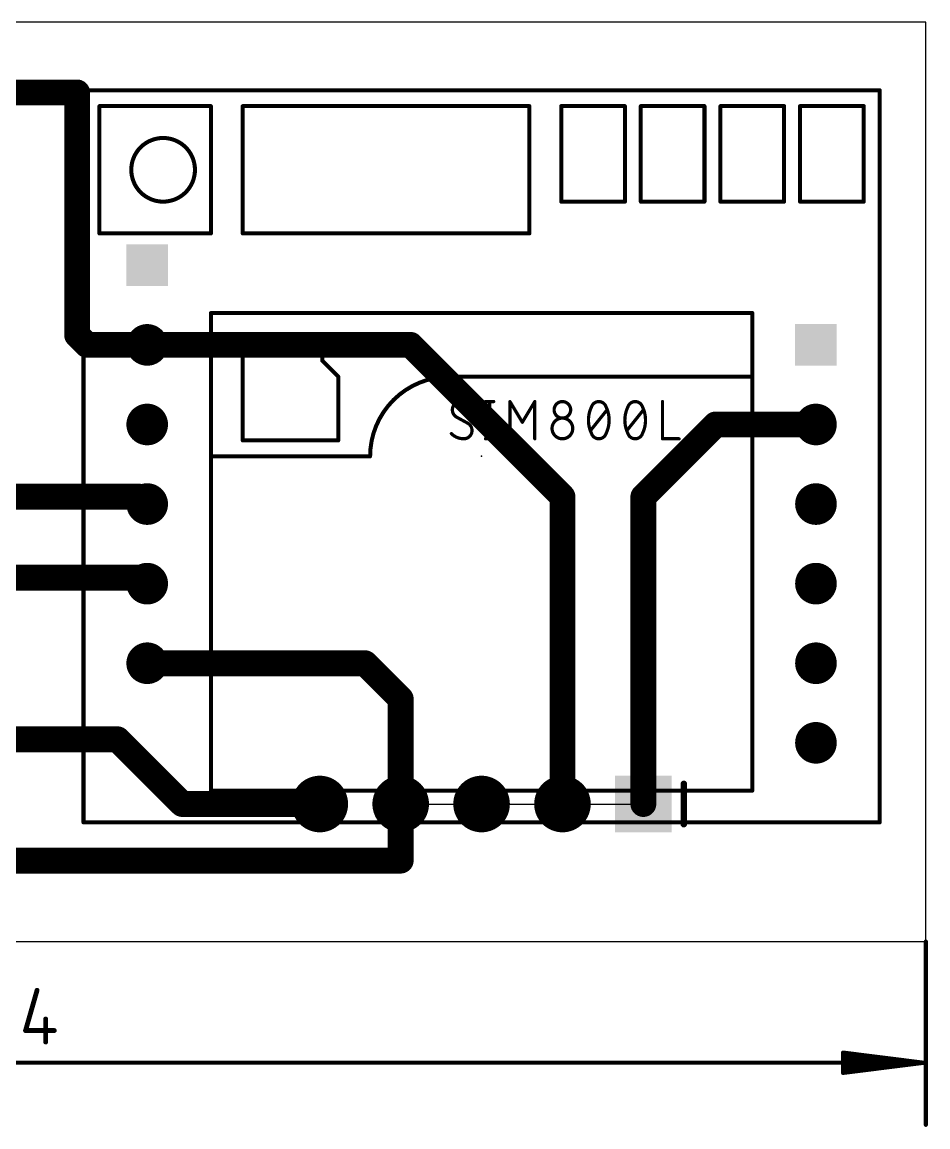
# Model space of a CAD drawing. Extents: x 37 to 104.2, y 46.2 to 81.
# Drawn here: x 75.74 to 104.19, y 46.25 to 80.95 of the extents above; entities that cross this region are included whole.
import ezdxf

# ---------------------------------------------------------------- set-up
doc = ezdxf.new("R2010")
doc.units = 0
for name, color, linetype in [('1', 12, 'CONTINUOUS'), ('17', 110, 'CONTINUOUS'), ('19', 53, 'CONTINUOUS'), ('20', 31, 'CONTINUOUS'), ('21', 253, 'CONTINUOUS'), ('23', 53, 'CONTINUOUS'), ('51', 253, 'CONTINUOUS')]:
    doc.layers.add(name, color=color, linetype=linetype)

# ---------------------------------------------------------------- blocks, each defined once
blk = doc.blocks.new('RECT')
blk.add_solid([(-0.5, -0.5), (0.5, -0.5), (-0.5, 0.5), (0.5, 0.5)])
blk = doc.blocks.new('SQUAREP')
blk.add_solid([(-0.5, -0.5), (0.5, -0.5), (-0.5, 0.5), (0.5, 0.5)])
blk = doc.blocks.new('ROUNDP')
at = {"const_width": 0.5}
blk.add_lwpolyline([(0, -0.25, 1), (0, 0.25, 1), (0, -0.25)], format="xyb", dxfattribs=at)

msp = doc.modelspace()

# ---------------------------------------------------------------- linework, layer by layer
at = {"layer": '1'}
for points, const_width in [([(77.47, 78.74), (45.72, 78.74)], 0.8128), ([(77.47, 71.12), (77.47, 78.74)], 0.8128), ([(77.78, 70.81), (77.47, 71.12)], 0.8128), ([(79.67, 70.81), (77.78, 70.81)], 0.8128), ([(87.94, 70.81), (79.67, 70.81)], 0.8128), ([(92.71, 66.04), (87.94, 70.81)], 0.8128), ([(95.25, 66.04), (97.52, 68.31)], 0.8128), ([(97.52, 68.31), (100.67, 68.31)], 0.8128), ([(74.21, 66.04), (79.44, 66.04)], 0.8128), ([(79.44, 66.04), (79.67, 65.81)], 0.8128), ([(92.71, 56.388), (92.71, 66.04)], 0.8128), ([(95.25, 56.388), (95.25, 66.04)], 0.8128), ([(74.21, 63.5), (79.48, 63.5)], 0.8128), ([(79.48, 63.5), (79.67, 63.31)], 0.8128), ([(79.67, 60.81), (86.51, 60.81)], 0.8128), ([(86.51, 60.81), (87.63, 59.69)], 0.8128), ([(87.63, 59.69), (87.63, 56.388)], 0.8128), ([(74.21, 58.42), (78.74, 58.42)], 0.8128), ([(78.74, 58.42), (80.772, 56.388)], 0.8128), ([(80.772, 56.388), (85.09, 56.388)], 0.8128), ([(87.63, 56.388), (87.63, 54.61)], 0.8128), ([(87.63, 54.61), (55.88, 54.61)], 0.8128), ([(104.12, 52.07), (104.12, 46.31)], 0.13), ([(76.2111, 50.5363), (75.8498, 49.2719)], 0.1524), ([(76.482, 49.6332), (76.482, 48.9107)], 0.1524), ([(75.8498, 49.2719), (76.7529, 49.2719)], 0.1524), ([(104.055, 48.26), (101.52, 48.5792)], 0.13), ([(101.52, 48.5792), (101.52, 47.9408)], 0.13), ([(43.245, 48.26), (104.055, 48.26)], 0.13), ([(104.055, 48.26), (101.52, 48.52)], 0.13), ([(104.055, 48.26), (101.52, 48.39)], 0.13), ([(101.52, 47.9408), (104.055, 48.26)], 0.13), ([(101.52, 48.13), (104.055, 48.26)], 0.13), ([(101.52, 48), (104.055, 48.26)], 0.13)]:
    msp.add_lwpolyline(points, dxfattribs=dict(at, const_width=const_width))
for points, const_width in [([(77.6732, 78.74, 1), (77.2668, 78.74)], 0.4064), ([(77.47, 78.5368, 1), (77.47, 78.9432)], 0.4064), ([(77.6137, 71.2637, 1), (77.3263, 70.9763)], 0.4064), ([(77.2668, 71.12, 1), (77.6732, 71.12)], 0.4064), ([(77.78, 71.0132, 1), (77.78, 70.6068)], 0.4064), ([(77.6363, 70.6663, 1), (77.9237, 70.9537)], 0.4064), ([(79.67, 71.0132, 1), (79.67, 70.6068)], 0.4064), ([(79.67, 70.6068, 1), (79.67, 71.0132)], 0.4064), ([(88.0837, 70.9537, 1), (87.7963, 70.6663)], 0.4064), ([(87.94, 70.6068, 1), (87.94, 71.0132)], 0.4064), ([(97.52, 68.5132, 1), (97.52, 68.1068)], 0.4064), ([(97.6637, 68.1663, 1), (97.3763, 68.4537)], 0.4064), ([(100.67, 68.1068, 1), (100.67, 68.5132)], 0.4064), ([(79.5837, 66.1837, 1), (79.2963, 65.8963)], 0.4064), ([(79.44, 65.8368, 1), (79.44, 66.2432)], 0.4064), ([(92.9132, 66.04, 1), (92.5068, 66.04)], 0.4064), ([(92.5663, 65.8963, 1), (92.8537, 66.1837)], 0.4064), ([(95.4532, 66.04, 1), (95.0468, 66.04)], 0.4064), ([(95.1063, 66.1837, 1), (95.3937, 65.8963)], 0.4064), ([(79.5263, 65.6663, 1), (79.8137, 65.9537)], 0.4064), ([(79.6237, 63.6437, 1), (79.3363, 63.3563)], 0.4064), ([(79.48, 63.2968, 1), (79.48, 63.7032)], 0.4064), ([(79.5263, 63.1663, 1), (79.8137, 63.4537)], 0.4064), ([(79.67, 61.0132, 1), (79.67, 60.6068)], 0.4064), ([(86.6537, 60.9537, 1), (86.3663, 60.6663)], 0.4064), ([(86.51, 60.6068, 1), (86.51, 61.0132)], 0.4064), ([(87.8332, 59.69, 1), (87.4268, 59.69)], 0.4064), ([(87.4863, 59.5463, 1), (87.7737, 59.8337)], 0.4064), ([(78.8837, 58.5637, 1), (78.5963, 58.2763)], 0.4064), ([(78.74, 58.2168, 1), (78.74, 58.6232)], 0.4064), ([(80.772, 56.5912, 1), (80.772, 56.1848)], 0.4064), ([(80.6283, 56.2443, 1), (80.9157, 56.5317)], 0.4064), ([(85.09, 56.1848, 1), (85.09, 56.5912)], 0.4064), ([(87.8332, 56.388, 1), (87.4268, 56.388)], 0.4064), ([(87.4268, 56.388, 1), (87.8332, 56.388)], 0.4064), ([(92.5068, 56.388, 1), (92.9132, 56.388)], 0.4064), ([(95.0468, 56.388, 1), (95.4532, 56.388)], 0.4064), ([(87.63, 54.4068, 1), (87.63, 54.8132)], 0.4064), ([(87.4268, 54.61, 1), (87.8332, 54.61)], 0.4064), ([(104.1525, 52.07, 1), (104.0875, 52.07)], 0.065), ([(76.2477, 50.5258, 1), (76.1744, 50.5468)], 0.0762), ([(76.5201, 49.6332, 1), (76.4439, 49.6332)], 0.0762), ([(75.8498, 49.31, 1), (75.8498, 49.2338)], 0.0762), ([(75.8132, 49.2824, 1), (75.8864, 49.2615)], 0.0762), ([(76.7529, 49.2338, 1), (76.7529, 49.31)], 0.0762), ([(76.4439, 48.9107, 1), (76.5201, 48.9107)], 0.0762), ([(101.5241, 48.6115, 1), (101.5159, 48.547)], 0.065), ([(101.5525, 48.5792, 1), (101.4875, 48.5792)], 0.065), ([(101.5233, 48.5523, 1), (101.5167, 48.4877)], 0.065), ([(101.5217, 48.4225, 1), (101.5183, 48.3575)], 0.065), ([(104.0591, 48.2278, 1), (104.0509, 48.2922)], 0.065), ([(104.0509, 48.2278, 1), (104.0591, 48.2922)], 0.065), ([(104.0583, 48.2277, 1), (104.0517, 48.2923)], 0.065), ([(104.0517, 48.2277, 1), (104.0583, 48.2923)], 0.065), ([(104.0533, 48.2275, 1), (104.0567, 48.2925)], 0.065), ([(104.0567, 48.2275, 1), (104.0533, 48.2925)], 0.065), ([(104.055, 48.2275, 1), (104.055, 48.2925)], 0.065), ([(101.5183, 48.1625, 1), (101.5217, 48.0975)], 0.065), ([(101.5167, 48.0323, 1), (101.5233, 47.9677)], 0.065), ([(101.5159, 47.973, 1), (101.5241, 47.9085)], 0.065), ([(101.4875, 47.9408, 1), (101.5525, 47.9408)], 0.065), ([(104.0875, 46.31, 1), (104.1525, 46.31)], 0.065)]:
    msp.add_lwpolyline(points, format="xyb", dxfattribs=dict(at, const_width=const_width))
at = {"layer": '19'}
msp.add_line((87.63, 56.388), (95.25, 56.388), dxfattribs=at)
at = {"layer": '20'}
for p, q in [((104.12, 80.95), (43.18, 80.95)), ((104.12, 52.07), (104.12, 80.95)), ((43.18, 52.07), (104.12, 52.07))]:
    msp.add_line(p, q, dxfattribs=at)
at = {"layer": '21'}
for points, const_width in [([(77.67, 78.8418, 1), (77.67, 78.7782)], 0.0635), ([(77.7018, 78.81, 1), (77.6382, 78.81)], 0.0635), ([(102.7018, 78.81, 1), (102.6382, 78.81)], 0.0635), ([(102.67, 78.7782, 1), (102.67, 78.8418)], 0.0635), ([(78.17, 78.3418, 1), (78.17, 78.2782)], 0.0635), ([(78.2018, 78.31, 1), (78.1382, 78.31)], 0.0635), ([(81.7018, 78.31, 1), (81.6382, 78.31)], 0.0635), ([(81.67, 78.2782, 1), (81.67, 78.3418)], 0.0635), ([(82.67, 78.3418, 1), (82.67, 78.2782)], 0.0635), ([(82.7018, 78.31, 1), (82.6382, 78.31)], 0.0635), ([(91.7018, 78.31, 1), (91.6382, 78.31)], 0.0635), ([(91.67, 78.2782, 1), (91.67, 78.3418)], 0.0635), ([(92.7018, 78.31, 1), (92.6382, 78.31)], 0.0635), ([(92.67, 78.3418, 1), (92.67, 78.2782)], 0.0635), ([(94.7018, 78.31, 1), (94.6382, 78.31)], 0.0635), ([(94.67, 78.2782, 1), (94.67, 78.3418)], 0.0635), ([(95.2018, 78.31, 1), (95.1382, 78.31)], 0.0635), ([(95.17, 78.3418, 1), (95.17, 78.2782)], 0.0635), ([(97.2018, 78.31, 1), (97.1382, 78.31)], 0.0635), ([(97.17, 78.2782, 1), (97.17, 78.3418)], 0.0635), ([(97.7018, 78.31, 1), (97.6382, 78.31)], 0.0635), ([(97.67, 78.3418, 1), (97.67, 78.2782)], 0.0635), ([(99.7018, 78.31, 1), (99.6382, 78.31)], 0.0635), ([(99.67, 78.2782, 1), (99.67, 78.3418)], 0.0635), ([(100.17, 78.3418, 1), (100.17, 78.2782)], 0.0635), ([(100.2018, 78.31, 1), (100.1382, 78.31)], 0.0635), ([(102.2018, 78.31, 1), (102.1382, 78.31)], 0.0635), ([(102.17, 78.2782, 1), (102.17, 78.3418)], 0.0635), ([(80.17, 75.31, 1), (80.17, 77.31, 1), (80.17, 75.31)], 0.127), ([(92.67, 75.3418, 1), (92.67, 75.2782)], 0.0635), ([(92.6382, 75.31, 1), (92.7018, 75.31)], 0.0635), ([(94.6382, 75.31, 1), (94.7018, 75.31)], 0.0635), ([(94.67, 75.2782, 1), (94.67, 75.3418)], 0.0635), ([(95.17, 75.3418, 1), (95.17, 75.2782)], 0.0635), ([(95.1382, 75.31, 1), (95.2018, 75.31)], 0.0635), ([(97.1382, 75.31, 1), (97.2018, 75.31)], 0.0635), ([(97.17, 75.2782, 1), (97.17, 75.3418)], 0.0635), ([(97.67, 75.3418, 1), (97.67, 75.2782)], 0.0635), ([(97.6382, 75.31, 1), (97.7018, 75.31)], 0.0635), ([(99.6382, 75.31, 1), (99.7018, 75.31)], 0.0635), ([(99.67, 75.2782, 1), (99.67, 75.3418)], 0.0635), ([(100.17, 75.3418, 1), (100.17, 75.2782)], 0.0635), ([(100.1382, 75.31, 1), (100.2018, 75.31)], 0.0635), ([(102.1382, 75.31, 1), (102.2018, 75.31)], 0.0635), ([(102.17, 75.2782, 1), (102.17, 75.3418)], 0.0635), ([(78.17, 74.3418, 1), (78.17, 74.2782)], 0.0635), ([(78.1382, 74.31, 1), (78.2018, 74.31)], 0.0635), ([(81.6382, 74.31, 1), (81.7018, 74.31)], 0.0635), ([(81.67, 74.2782, 1), (81.67, 74.3418)], 0.0635), ([(82.67, 74.3418, 1), (82.67, 74.2782)], 0.0635), ([(82.6382, 74.31, 1), (82.7018, 74.31)], 0.0635), ([(91.6382, 74.31, 1), (91.7018, 74.31)], 0.0635), ([(91.67, 74.2782, 1), (91.67, 74.3418)], 0.0635), ([(81.67, 71.8418, 1), (81.67, 71.7782)], 0.0635), ([(81.7018, 71.81, 1), (81.6382, 71.81)], 0.0635), ([(98.7018, 71.81, 1), (98.6382, 71.81)], 0.0635), ([(98.67, 71.7782, 1), (98.67, 71.8418)], 0.0635), ([(82.7018, 70.81, 1), (82.6382, 70.81)], 0.0635), ([(82.67, 70.8418, 1), (82.67, 70.7782)], 0.0635), ([(85.2018, 70.81, 1), (85.1382, 70.81)], 0.0635), ([(85.17, 70.7782, 1), (85.17, 70.8418)], 0.0635), ([(85.1925, 70.3325, 1), (85.1475, 70.2875)], 0.0635), ([(85.1382, 70.31, 1), (85.2018, 70.31)], 0.0635), ([(85.7018, 69.81, 1), (85.6382, 69.81)], 0.0635), ([(85.6475, 69.7875, 1), (85.6925, 69.8325)], 0.0635), ([(89.17, 69.81, 0.4142), (86.67, 67.31)], 0.127), ([(89.17, 69.8418, 1), (89.17, 69.7782)], 0.0635), ([(89.17, 69.7782, 1), (89.17, 69.8418)], 0.0635), ([(98.7018, 69.81, 1), (98.6382, 69.81)], 0.0635), ([(98.6382, 69.81, 1), (98.7018, 69.81)], 0.0635), ([(98.67, 69.7782, 1), (98.67, 69.8418)], 0.0635), ([(89.5129, 69.0292, 0.4142), (89.2533, 68.7696)], 0.1016), ([(89.805, 68.9318, 0.1623), (89.5129, 69.0292)], 0.1016), ([(89.5129, 69.0546, 1), (89.5129, 69.0038)], 0.0508), ([(89.5129, 69.0038, 1), (89.5129, 69.0546)], 0.0508), ([(90.2918, 69.0546, 1), (90.2918, 69.0038)], 0.0508), ([(90.4471, 69.0292, 1), (90.3963, 69.0292)], 0.0508), ([(90.5515, 69.0038, 1), (90.5515, 69.0546)], 0.0508), ([(91.0863, 69.0292, 1), (91.0355, 69.0292)], 0.0508), ([(91.0827, 69.0423, 1), (91.0391, 69.0161)], 0.0508), ([(91.8652, 69.0292, 1), (91.8144, 69.0292)], 0.0508), ([(91.8616, 69.0161, 1), (91.818, 69.0423)], 0.0508), ([(92.9673, 68.7696, 1), (92.448, 68.7696)], 0.1016), ([(93.8506, 69.0292, 0.3205), (93.6235, 68.8669)], 0.1016), ([(94.0778, 68.8669, 0.3205), (93.8506, 69.0292)], 0.1016), ([(93.8506, 69.0546, 1), (93.8506, 69.0038)], 0.0508), ([(93.8506, 69.0038, 1), (93.8506, 69.0546)], 0.0508), ([(94.9936, 69.0292, 0.3205), (94.7665, 68.8669)], 0.1016), ([(95.2208, 68.8669, 0.3205), (94.9936, 69.0292)], 0.1016), ([(94.9936, 69.0546, 1), (94.9936, 69.0038)], 0.0508), ([(94.9936, 69.0038, 1), (94.9936, 69.0546)], 0.0508), ([(95.8778, 69.0292, 1), (95.827, 69.0292)], 0.0508), ([(89.2533, 68.7696, 0.2656), (89.3831, 68.5424)], 0.1016), ([(89.2787, 68.7696, 1), (89.2279, 68.7696)], 0.0508), ([(89.2279, 68.7696, 1), (89.2787, 68.7696)], 0.0508), ([(89.7898, 68.9115, 1), (89.8202, 68.9522)], 0.0508), ([(92.448, 68.7696, 1), (92.9673, 68.7696)], 0.1016), ([(92.4734, 68.7696, 1), (92.4226, 68.7696)], 0.0508), ([(92.4226, 68.7696, 1), (92.4734, 68.7696)], 0.0508), ([(92.9927, 68.7696, 1), (92.9419, 68.7696)], 0.0508), ([(92.9419, 68.7696, 1), (92.9927, 68.7696)], 0.0508), ([(93.6235, 68.8669, 0.1139), (93.5261, 68.445)], 0.1016), ([(93.5994, 68.8752, 1), (93.6475, 68.8587)], 0.0508), ([(93.6463, 68.8558, 1), (93.6006, 68.8781)], 0.0508), ([(94.1007, 68.8781, 1), (94.055, 68.8558)], 0.0508), ([(94.1752, 68.445, 0.1139), (94.0778, 68.8669)], 0.1016), ([(94.0538, 68.8587, 1), (94.1019, 68.8752)], 0.0508), ([(94.1301, 68.7537, 1), (94.0905, 68.7854)], 0.0508), ([(94.7665, 68.8669, 0.1139), (94.6691, 68.445)], 0.1016), ([(94.7424, 68.8752, 1), (94.7905, 68.8587)], 0.0508), ([(94.7893, 68.8558, 1), (94.7436, 68.8781)], 0.0508), ([(95.2437, 68.8781, 1), (95.198, 68.8558)], 0.0508), ([(95.3182, 68.445, 0.1139), (95.2208, 68.8669)], 0.1016), ([(95.1968, 68.8587, 1), (95.2449, 68.8752)], 0.0508), ([(95.2731, 68.7537, 1), (95.2335, 68.7854)], 0.0508), ([(89.3952, 68.5647, 1), (89.3709, 68.5201)], 0.0508), ([(89.3702, 68.5205, 1), (89.396, 68.5642)], 0.0508), ([(89.8699, 68.1204, 0.2656), (89.7401, 68.3476)], 0.1016), ([(89.753, 68.3695, 1), (89.7272, 68.3257)], 0.0508), ([(89.7279, 68.3253, 1), (89.7523, 68.3699)], 0.0508), ([(91.4286, 68.3932, 1), (91.4721, 68.367)], 0.0508), ([(91.4286, 68.367, 1), (91.4721, 68.3932)], 0.0508), ([(93.0322, 68.1854, 1), (92.3831, 68.1854)], 0.1016), ([(93.5261, 68.445, 0.1139), (93.6235, 68.0231)], 0.1016), ([(93.5515, 68.445, 1), (93.5007, 68.445)], 0.0508), ([(93.5007, 68.445, 1), (93.5515, 68.445)], 0.0508), ([(94.0778, 68.0231, 0.1139), (94.1752, 68.445)], 0.1016), ([(94.2006, 68.445, 1), (94.1498, 68.445)], 0.0508), ([(94.1498, 68.445, 1), (94.2006, 68.445)], 0.0508), ([(94.6691, 68.445, 0.1139), (94.7665, 68.0231)], 0.1016), ([(94.6945, 68.445, 1), (94.6437, 68.445)], 0.0508), ([(94.6437, 68.445, 1), (94.6945, 68.445)], 0.0508), ([(95.2208, 68.0231, 0.1139), (95.3182, 68.445)], 0.1016), ([(95.3436, 68.445, 1), (95.2928, 68.445)], 0.0508), ([(95.2928, 68.445, 1), (95.3436, 68.445)], 0.0508), ([(89.2208, 68.0231, 0.2), (89.6103, 67.8608)], 0.1016), ([(89.2388, 68.041, 1), (89.2028, 68.0052)], 0.0508), ([(89.6103, 67.8608, 0.4142), (89.8699, 68.1204)], 0.1016), ([(89.8953, 68.1204, 1), (89.8445, 68.1204)], 0.0508), ([(89.8445, 68.1204, 1), (89.8953, 68.1204)], 0.0508), ([(92.3831, 68.1854, 1), (93.0322, 68.1854)], 0.1016), ([(92.4085, 68.1854, 1), (92.3577, 68.1854)], 0.0508), ([(92.3577, 68.1854, 1), (92.4085, 68.1854)], 0.0508), ([(93.0576, 68.1854, 1), (93.0068, 68.1854)], 0.0508), ([(93.0068, 68.1854, 1), (93.0576, 68.1854)], 0.0508), ([(93.5712, 68.1363, 1), (93.6108, 68.1046)], 0.0508), ([(93.6475, 68.0313, 1), (93.5994, 68.0148)], 0.0508), ([(93.6235, 68.0231, 0.3205), (93.8506, 67.8608)], 0.1016), ([(93.6006, 68.0119, 1), (93.6463, 68.0342)], 0.0508), ([(93.8506, 67.8608, 0.3205), (94.0778, 68.0231)], 0.1016), ([(94.055, 68.0342, 1), (94.1007, 68.0119)], 0.0508), ([(94.1019, 68.0148, 1), (94.0538, 68.0313)], 0.0508), ([(94.7142, 68.1363, 1), (94.7538, 68.1046)], 0.0508), ([(94.7905, 68.0313, 1), (94.7424, 68.0148)], 0.0508), ([(94.7665, 68.0231, 0.3205), (94.9936, 67.8608)], 0.1016), ([(94.7436, 68.0119, 1), (94.7893, 68.0342)], 0.0508), ([(94.9936, 67.8608, 0.3205), (95.2208, 68.0231)], 0.1016), ([(95.198, 68.0342, 1), (95.2437, 68.0119)], 0.0508), ([(95.2449, 68.0148, 1), (95.1968, 68.0313)], 0.0508), ([(82.67, 67.8418, 1), (82.67, 67.7782)], 0.0635), ([(82.6382, 67.81, 1), (82.7018, 67.81)], 0.0635), ([(85.6382, 67.81, 1), (85.7018, 67.81)], 0.0635), ([(85.67, 67.7782, 1), (85.67, 67.8418)], 0.0635), ([(89.6103, 67.8862, 1), (89.6103, 67.8354)], 0.0508), ([(89.6103, 67.8354, 1), (89.6103, 67.8862)], 0.0508), ([(90.2918, 67.8862, 1), (90.2918, 67.8354)], 0.0508), ([(90.3963, 67.8608, 1), (90.4471, 67.8608)], 0.0508), ([(90.5515, 67.8354, 1), (90.5515, 67.8862)], 0.0508), ([(91.0355, 67.8608, 1), (91.0863, 67.8608)], 0.0508), ([(91.8144, 67.8608, 1), (91.8652, 67.8608)], 0.0508), ([(93.8506, 67.8862, 1), (93.8506, 67.8354)], 0.0508), ([(93.8506, 67.8354, 1), (93.8506, 67.8862)], 0.0508), ([(94.9936, 67.8862, 1), (94.9936, 67.8354)], 0.0508), ([(94.9936, 67.8354, 1), (94.9936, 67.8862)], 0.0508), ([(95.8524, 67.8862, 1), (95.8524, 67.8354)], 0.0508), ([(95.827, 67.8608, 1), (95.8778, 67.8608)], 0.0508), ([(96.3717, 67.8354, 1), (96.3717, 67.8862)], 0.0508), ([(81.7018, 67.31, 1), (81.6382, 67.31)], 0.0635), ([(81.67, 67.3418, 1), (81.67, 67.2782)], 0.0635), ([(81.6382, 67.31, 1), (81.7018, 67.31)], 0.0635), ([(86.6382, 67.31, 1), (86.7018, 67.31)], 0.0635), ([(86.67, 67.2782, 1), (86.67, 67.3418)], 0.0635), ([(81.67, 56.8418, 1), (81.67, 56.7782)], 0.0635), ([(81.6382, 56.81, 1), (81.7018, 56.81)], 0.0635), ([(98.6382, 56.81, 1), (98.7018, 56.81)], 0.0635), ([(98.67, 56.7782, 1), (98.67, 56.8418)], 0.0635), ([(77.67, 55.8418, 1), (77.67, 55.7782)], 0.0635), ([(77.6382, 55.81, 1), (77.7018, 55.81)], 0.0635), ([(102.6382, 55.81, 1), (102.7018, 55.81)], 0.0635), ([(102.67, 55.7782, 1), (102.67, 55.8418)], 0.0635)]:
    msp.add_lwpolyline(points, format="xyb", dxfattribs=dict(at, const_width=const_width))
for points, const_width in [([(102.67, 78.81), (77.67, 78.81)], 0.127), ([(77.67, 78.81), (77.67, 55.81)], 0.127), ([(102.67, 55.81), (102.67, 78.81)], 0.127), ([(78.17, 78.31), (81.67, 78.31)], 0.127), ([(78.17, 74.31), (78.17, 78.31)], 0.127), ([(81.67, 78.31), (81.67, 74.31)], 0.127), ([(82.67, 78.31), (91.67, 78.31)], 0.127), ([(82.67, 74.31), (82.67, 78.31)], 0.127), ([(91.67, 78.31), (91.67, 74.31)], 0.127), ([(92.67, 75.31), (92.67, 78.31)], 0.127), ([(92.67, 78.31), (94.67, 78.31)], 0.127), ([(94.67, 78.31), (94.67, 75.31)], 0.127), ([(95.17, 75.31), (95.17, 78.31)], 0.127), ([(95.17, 78.31), (97.17, 78.31)], 0.127), ([(97.17, 78.31), (97.17, 75.31)], 0.127), ([(97.67, 75.31), (97.67, 78.31)], 0.127), ([(97.67, 78.31), (99.67, 78.31)], 0.127), ([(99.67, 78.31), (99.67, 75.31)], 0.127), ([(100.17, 78.31), (102.17, 78.31)], 0.127), ([(100.17, 75.31), (100.17, 78.31)], 0.127), ([(102.17, 78.31), (102.17, 75.31)], 0.127), ([(94.67, 75.31), (92.67, 75.31)], 0.127), ([(97.17, 75.31), (95.17, 75.31)], 0.127), ([(99.67, 75.31), (97.67, 75.31)], 0.127), ([(102.17, 75.31), (100.17, 75.31)], 0.127), ([(81.67, 74.31), (78.17, 74.31)], 0.127), ([(91.67, 74.31), (82.67, 74.31)], 0.127), ([(81.67, 71.81), (98.67, 71.81)], 0.127), ([(81.67, 67.31), (81.67, 71.81)], 0.127), ([(98.67, 71.81), (98.67, 69.81)], 0.127), ([(82.67, 70.81), (82.67, 67.81)], 0.127), ([(85.17, 70.81), (82.67, 70.81)], 0.127), ([(85.17, 70.31), (85.17, 70.81)], 0.127), ([(85.67, 69.81), (85.17, 70.31)], 0.127), ([(85.67, 67.81), (85.67, 69.81)], 0.127), ([(89.17, 69.81), (98.67, 69.81)], 0.127), ([(98.67, 69.81), (98.67, 56.81)], 0.127), ([(90.2918, 69.0292), (90.5515, 69.0292)], 0.1016), ([(90.4217, 69.0292), (90.4217, 67.8608)], 0.1016), ([(91.0609, 67.8608), (91.0609, 69.0292)], 0.1016), ([(91.0609, 69.0292), (91.4504, 68.3801)], 0.1016), ([(91.4504, 68.3801), (91.8398, 69.0292)], 0.1016), ([(91.8398, 69.0292), (91.8398, 67.8608)], 0.1016), ([(95.8524, 69.0292), (95.8524, 67.8608)], 0.1016), ([(93.591, 68.1204), (94.1103, 68.7696)], 0.1016), ([(94.734, 68.1204), (95.2533, 68.7696)], 0.1016), ([(89.7401, 68.3476), (89.3831, 68.5424)], 0.1016), ([(82.67, 67.81), (85.67, 67.81)], 0.127), ([(90.2918, 67.8608), (90.5515, 67.8608)], 0.1016), ([(95.8524, 67.8608), (96.3717, 67.8608)], 0.1016), ([(81.67, 56.81), (81.67, 67.31)], 0.127), ([(81.67, 67.31), (86.67, 67.31)], 0.127), ([(98.67, 56.81), (81.67, 56.81)], 0.127), ([(77.67, 55.81), (102.67, 55.81)], 0.127)]:
    msp.add_lwpolyline(points, dxfattribs=dict(at, const_width=const_width))
at = {"layer": '23'}
for p in [(90.17, 67.31), (90.17, 56.388)]:
    msp.add_point(p, dxfattribs=at)
at = {"layer": '51', "const_width": 0.2032}
msp.add_lwpolyline([(96.52, 55.753), (96.52, 57.023)], dxfattribs=at)
at = {"layer": '51', "const_width": 0.1016}
for points in [[(96.5708, 57.023, 1), (96.4692, 57.023)], [(96.4692, 55.753, 1), (96.5708, 55.753)]]:
    msp.add_lwpolyline(points, format="xyb", dxfattribs=at)

# ---------------------------------------------------------------- block references
at = {"layer": '17', "xscale": 1.308, "yscale": 1.308}
for name, p in [('SQUAREP', (79.67, 73.31)), ('SQUAREP', (79.67, 73.31)), ('ROUNDP', (79.67, 70.81)), ('ROUNDP', (79.67, 70.81)), ('SQUAREP', (100.67, 70.81)), ('SQUAREP', (100.67, 70.81)), ('ROUNDP', (79.67, 68.31)), ('ROUNDP', (79.67, 68.31)), ('ROUNDP', (100.67, 68.31)), ('ROUNDP', (100.67, 68.31)), ('ROUNDP', (79.67, 65.81)), ('ROUNDP', (79.67, 65.81)), ('ROUNDP', (100.67, 65.81)), ('ROUNDP', (100.67, 65.81)), ('ROUNDP', (79.67, 63.31)), ('ROUNDP', (79.67, 63.31)), ('ROUNDP', (100.67, 63.31)), ('ROUNDP', (100.67, 63.31)), ('ROUNDP', (79.67, 60.81)), ('ROUNDP', (79.67, 60.81)), ('ROUNDP', (100.67, 60.81)), ('ROUNDP', (100.67, 60.81)), ('ROUNDP', (100.67, 58.31)), ('ROUNDP', (100.67, 58.31))]:
    msp.add_blockref(name, p, dxfattribs=at)
at = {"layer": '17', "xscale": 1.778, "yscale": 1.778, "rotation": 270}
for name, p in [('ROUNDP', (85.09, 56.388)), ('ROUNDP', (85.09, 56.388)), ('ROUNDP', (87.63, 56.388)), ('ROUNDP', (87.63, 56.388)), ('ROUNDP', (90.17, 56.388)), ('ROUNDP', (90.17, 56.388)), ('ROUNDP', (92.71, 56.388)), ('ROUNDP', (92.71, 56.388)), ('SQUAREP', (95.25, 56.388)), ('SQUAREP', (95.25, 56.388))]:
    msp.add_blockref(name, p, dxfattribs=at)
at = {"layer": '51', "xscale": 0.508, "yscale": 0.508, "rotation": 180}
for p in [(85.09, 56.388), (87.63, 56.388), (90.17, 56.388), (92.71, 56.388), (95.25, 56.388)]:
    msp.add_blockref('RECT', p, dxfattribs=at)

doc.saveas('drawing.dxf')
